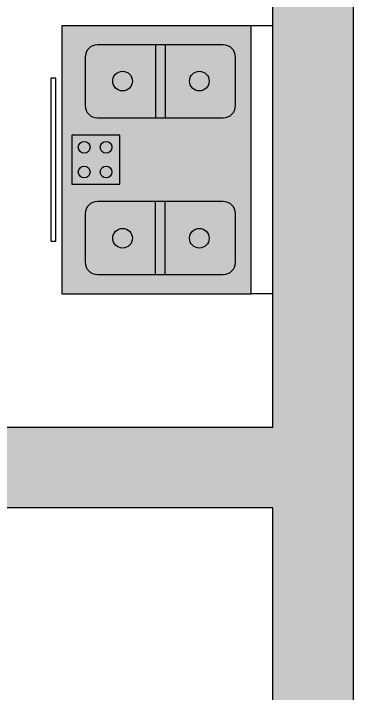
# Model space of a CAD drawing. Extents: x 19 to 316, y 21 to 530.
# Drawn here: x 278.2 to 316.2, y 282.4 to 358.6 of the extents above; entities that cross this region are included whole.
import ezdxf

# ---------------------------------------------------------------- set-up
doc = ezdxf.new("R2010")
doc.units = 0
doc.header["$MEASUREMENT"] = 0
doc.layers.get('0').update_dxf_attribs({"linetype": 'CONTINUOUS'})
doc.layers.add('FURN', color=138, linetype='CONTINUOUS')
doc.layers.add('FURNITURE', color=7, linetype='CONTINUOUS')

# ---------------------------------------------------------------- blocks, each defined once
blk = doc.blocks.new('FURN-G127')
at = {"layer": 'FURNITURE', "color": 7, "linetype": 'CONTINUOUS'}
for p, q in [((994.907543, 653.856459), (973.7169, 653.856459)), ((973.7169, 653.856459), (973.7169, 623.862227)), ((997.339962, 653.879409), (994.875942, 653.879409)), ((994.875942, 653.879409), (994.875942, 623.876387)), ((994.907543, 623.862227), (994.907543, 653.856459)), ((997.339962, 623.876387), (997.339962, 653.879409)), ((991.772442, 651.745925), (977.693813, 651.745925)), ((984.183865, 651.745925), (984.183865, 643.576735)), ((985.29002, 651.673445), (985.29002, 643.500228)), ((976.321636, 650.373732), (976.321636, 644.936324)), ((993.144619, 644.936324), (993.144619, 650.373732)), ((973.06216, 648.009261), (972.482387, 648.009261)), ((972.482387, 648.009261), (972.482387, 629.746535)), ((973.06216, 629.746535), (973.06216, 648.009261)), ((977.693813, 643.564131), (991.772442, 643.564131)), ((980.211483, 641.612044), (974.82513, 641.612044)), ((974.82513, 641.612044), (974.82513, 636.153182)), ((980.211483, 636.153182), (980.211483, 641.612044)), ((974.82513, 636.153182), (980.211483, 636.153182)), ((991.772442, 634.201094), (977.693813, 634.201094)), ((984.183865, 626.019332), (984.183865, 634.188521)), ((985.29002, 626.091811), (985.29002, 634.265029)), ((976.321636, 632.828932), (976.321636, 627.391524)), ((993.144619, 627.391524), (993.144619, 632.828932)), ((972.482387, 629.746535), (973.06216, 629.746535)), ((977.693813, 626.019332), (991.772442, 626.019332)), ((973.7169, 623.862227), (994.907543, 623.862227)), ((994.875942, 623.876387), (997.339962, 623.876387))]:
    blk.add_line(p, q, dxfattribs=at)
for centre, radius in [((980.511013, 647.687789), 1.101392), ((989.100185, 647.687789), 1.101392), ((976.216274, 640.26921), 0.658514), ((978.669186, 640.26921), 0.658514), ((976.216274, 637.496016), 0.658514), ((978.669186, 637.496016), 0.658514), ((980.511013, 630.077468), 1.101392), ((989.100185, 630.077468), 1.101392)]:
    blk.add_circle(centre, radius, dxfattribs=at)
for centre, start, end in [((977.693813, 650.373732), 90.000003, 180.000005), ((991.772442, 650.373732), 0, 90.000003), ((977.693813, 644.936324), 180.000005, 270.000001), ((991.772442, 644.936324), 270.000001, 0), ((977.693813, 632.828932), 90.000003, 180.000005), ((991.772442, 632.828932), 0, 90.000003), ((977.693813, 627.391524), 180.000005, 270.000001), ((991.772442, 627.391524), 270.000001, 0)]:
    blk.add_arc(centre, 1.372175, start, end, dxfattribs=at)
blk = doc.blocks.new('FURN-G126')
at = {"layer": 'FURNITURE', "color": 63, "linetype": 'CONTINUOUS'}
for points in [[(994.875942, 623.876387), (994.875942, 653.856459), (973.7169, 653.856459)], [(973.7169, 653.856459), (973.7169, 623.862227), (994.875942, 623.876387)], [(973.7169, 623.862227), (994.907543, 623.862227), (994.875942, 623.876387)], [(994.907543, 623.862227), (994.907543, 623.876387), (994.875942, 623.876387)]]:
    blk.add_solid(points, dxfattribs=at)
at = {"layer": 'FURNITURE'}
blk.add_blockref('FURN-G127', (0, 0), dxfattribs=at)

msp = doc.modelspace()

# ---------------------------------------------------------------- hatches: boundary and pattern name
h = msp.add_hatch(color=228)
h.paths.add_polyline_path([(163.179, 91.726), (158.679, 91.726), (158.679, 87.226), (129.938, 87.226), (129.938, 82.726), (154.179, 82.726), (154.179, 36.226), (187.179, 36.226), (187.179, 45.226), (163.179, 45.226)])
h.paths.add_polyline_path([(28.179, 82.726), (93.938, 82.726), (93.938, 87.226), (74.679, 87.226), (74.679, 169.726), (158.679, 169.726), (158.679, 121.726), (163.179, 121.726), (163.179, 169.726), (167.679, 169.726), (167.679, 174.226), (70.179, 174.226), (70.179, 87.226), (28.179, 87.226), (28.179, 279.226), (113.679, 279.226), (113.679, 303.226), (118.179, 303.226), (118.179, 312.226), (109.179, 312.226), (109.179, 288.226), (28.179, 288.226), (28.179, 456.226), (32.679, 456.226), (32.679, 460.726), (28.179, 460.726), (28.179, 520.726), (118.179, 520.726), (118.179, 529.726), (19.179, 529.726), (19.179, 21.226), (28.179, 21.226)])
h.paths.add_polyline_path([(307.179, 169.726), (307.179, 45.226), (283.179, 45.226), (283.179, 36.226), (316.179, 36.226), (316.179, 405.226), (209.679, 405.226), (209.679, 396.226), (307.179, 396.226), (307.179, 312.226), (221.679, 312.226), (221.679, 303.226), (307.179, 303.226), (307.179, 174.226), (209.679, 174.226), (209.679, 169.726)])
h.paths.add_polyline_path([(173.679, 303.226), (173.679, 312.226), (169.179, 312.226), (169.179, 396.226), (173.679, 396.226), (173.679, 405.226), (169.179, 405.226), (169.179, 465.226), (164.679, 465.226), (164.679, 312.226), (160.179, 312.226), (160.179, 303.226)])
h.paths.add_polyline_path([(109.179, 460.726), (62.679, 460.726), (62.679, 456.226), (118.179, 456.226), (118.179, 489.226), (109.179, 489.226)], flags=17)

# ---------------------------------------------------------------- linework, layer by layer
at = {"color": 0}
for p, q in [((316.179, 36.226), (316.179, 405.226)), ((307.179, 312.226), (307.179, 396.226)), ((307.179, 312.226), (221.679, 312.226)), ((307.179, 303.226), (221.679, 303.226)), ((307.179, 174.226), (307.179, 303.226))]:
    msp.add_line(p, q, dxfattribs=at)

# ---------------------------------------------------------------- block references
at = {"layer": 'FURN'}
msp.add_blockref('FURN-G126', (-690.161, -296.652), dxfattribs=at)

doc.saveas('drawing.dxf')
